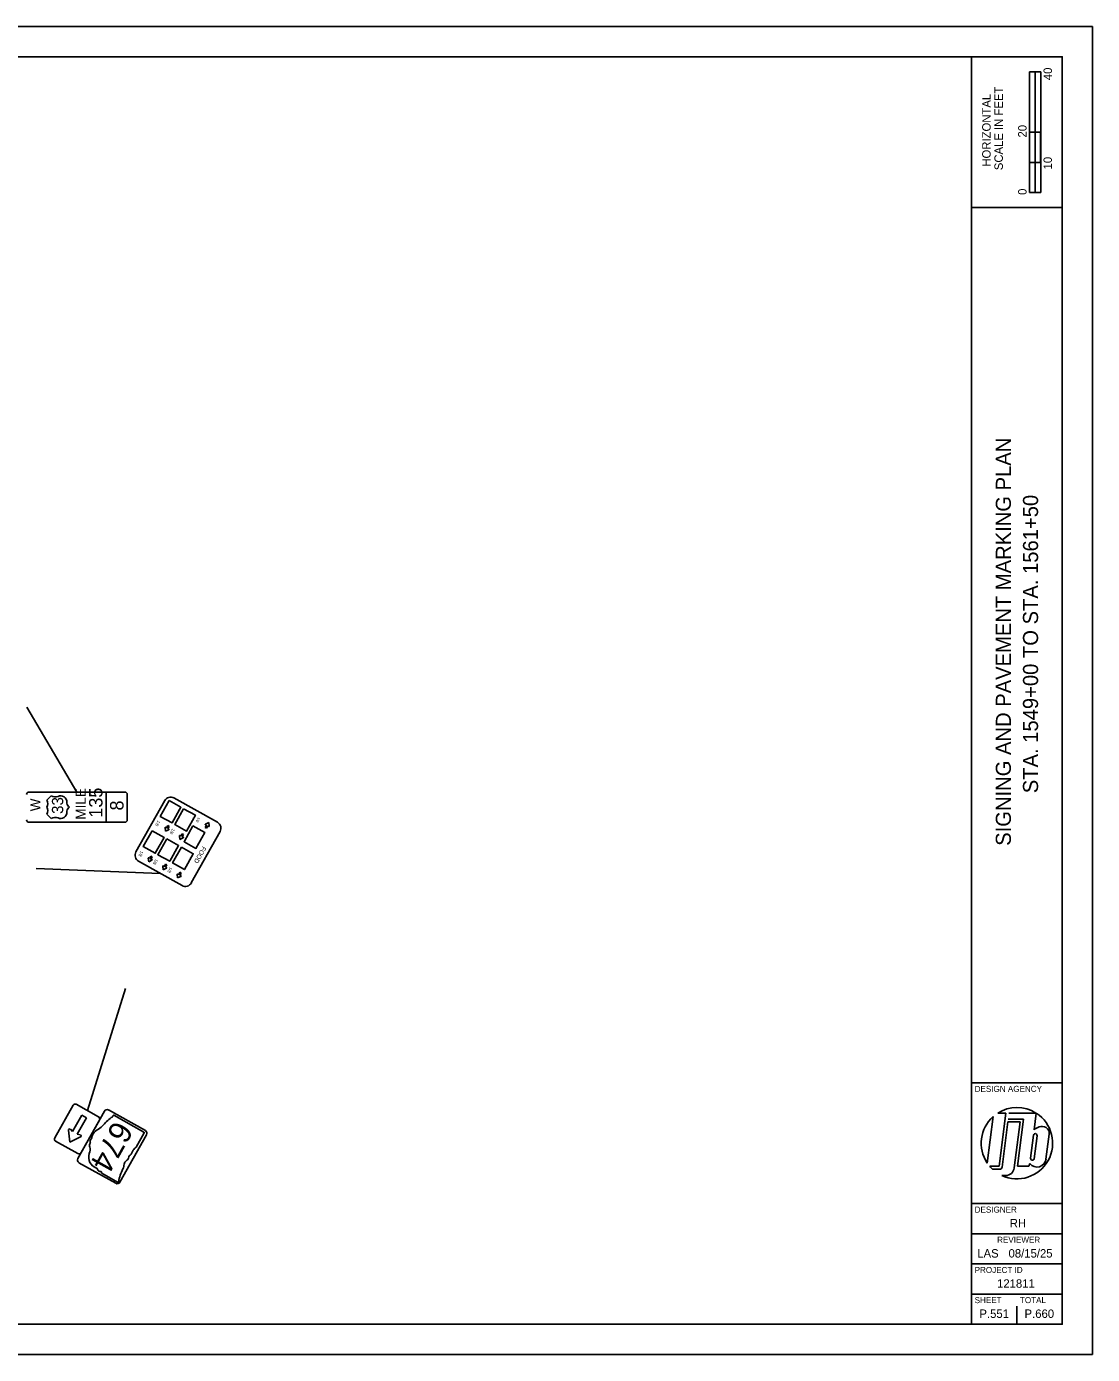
# Model space of a CAD drawing. Extents: x -0.2 to 34, y 0 to 22.
# Drawn here: x 16.35 to 34, y 0 to 22 of the extents above; entities that cross this region are included whole.
import ezdxf

# ---------------------------------------------------------------- set-up
doc = ezdxf.new("R2010")
doc.units = 0
for name, color, linetype in [('SC_Scratch1', 7, 'Continuous'), ('SH_Border', 7, 'Continuous'), ('SH_Cut_Line', 7, 'Continuous'), ('SH_Data', 7, 'Continuous')]:
    doc.layers.add(name, color=color, linetype=linetype)

msp = doc.modelspace()

# ---------------------------------------------------------------- linework, layer by layer
at = {"layer": 'SC_Scratch1'}
for p, q in [((16.357, 10.726), (17.186, 9.317)), ((16.759, 9.255), (16.686, 9.181)), ((17.672, 9.317), (17.672, 8.817)), ((16.873, 9.067), (16.873, 9.067)), ((17.021, 9.132), (17.021, 9.148)), ((18.863, 9.036), (18.863, 9.036)), ((16.686, 8.953), (16.759, 8.88)), ((17.021, 8.986), (17.021, 9.003)), ((19.103, 8.902), (19.103, 8.902)), ((19.368, 8.813), (19.313, 8.786)), ((19.374, 8.752), (19.368, 8.813)), ((18.652, 8.668), (18.646, 8.729)), ((18.707, 8.694), (18.652, 8.668)), ((18.655, 8.733), (18.666, 8.72)), ((18.689, 8.761), (18.712, 8.748)), ((18.712, 8.748), (18.69, 8.708)), ((18.69, 8.708), (18.69, 8.707)), ((18.69, 8.707), (18.706, 8.704)), ((18.892, 8.533), (18.886, 8.594)), ((18.895, 8.599), (18.906, 8.586)), ((18.929, 8.627), (18.952, 8.614)), ((18.952, 8.614), (18.93, 8.573)), ((19.308, 8.732), (19.331, 8.719)), ((19.314, 8.776), (19.33, 8.773)), ((19.331, 8.719), (19.354, 8.76)), ((19.343, 8.768), (19.343, 8.768)), ((19.354, 8.76), (19.354, 8.76)), ((19.354, 8.76), (19.365, 8.747)), ((18.947, 8.56), (18.892, 8.533)), ((18.93, 8.573), (18.93, 8.573)), ((18.93, 8.573), (18.946, 8.57)), ((18.374, 8.163), (18.367, 8.224)), ((18.429, 8.189), (18.374, 8.163)), ((18.376, 8.228), (18.388, 8.215)), ((18.399, 8.207), (18.399, 8.207)), ((18.411, 8.256), (18.434, 8.243)), ((18.434, 8.243), (18.411, 8.203)), ((18.411, 8.203), (18.411, 8.202)), ((18.411, 8.202), (18.428, 8.199)), ((19.042, 8.23), (19.042, 8.23)), ((16.51, 8.052), (18.567, 7.97)), ((18.614, 8.028), (18.607, 8.089)), ((18.669, 8.055), (18.614, 8.028)), ((18.616, 8.093), (18.628, 8.081)), ((18.639, 8.073), (18.639, 8.073)), ((18.651, 8.122), (18.674, 8.109)), ((18.674, 8.109), (18.651, 8.068)), ((18.651, 8.068), (18.651, 8.068)), ((18.651, 8.068), (18.668, 8.065)), ((18.854, 7.894), (18.847, 7.955)), ((18.909, 7.921), (18.854, 7.894)), ((18.856, 7.959), (18.868, 7.947)), ((18.891, 7.988), (18.914, 7.975)), ((18.914, 7.975), (18.891, 7.934)), ((18.891, 7.934), (18.891, 7.934)), ((18.891, 7.934), (18.908, 7.93)), ((17.989, 6.063), (17.359, 4.041)), ((16.819, 3.587), (17.122, 4.128)), ((17.266, 3.964), (17.113, 3.692)), ((17.176, 4.144), (17.543, 3.939)), ((17.342, 3.922), (17.266, 3.964)), ((18.296, 3.685), (17.799, 3.963)), ((17.19, 3.649), (17.342, 3.922)), ((17.558, 3.884), (17.255, 3.343)), ((17.201, 3.328), (16.834, 3.533)), ((17.048, 3.715), (17.066, 3.518)), ((17.066, 3.518), (17.246, 3.606)), ((17.113, 3.692), (17.077, 3.731)), ((17.242, 3.638), (17.19, 3.649)), ((18.166, 3.433), (18.3, 3.672)), ((17.599, 3.001), (17.859, 2.855)), ((17.599, 3.001), (17.599, 3.001))]:
    msp.add_line(p, q, dxfattribs=at)
for points in [[(16.394, 9.317), (17.977, 9.317)], [(18.019, 9.276), (18.019, 8.859)], [(18.164, 8.325), (18.64, 9.176)], [(18.793, 9.219), (19.513, 8.816)], [(17.977, 8.817), (16.394, 8.817)], [(18.666, 8.721), (18.689, 8.761)], [(18.906, 8.586), (18.929, 8.627)], [(19.556, 8.663), (19.08, 7.812)], [(19.33, 8.773), (19.308, 8.732)], [(18.927, 7.769), (18.207, 8.172)], [(18.388, 8.216), (18.411, 8.256)], [(18.628, 8.081), (18.651, 8.122)], [(18.868, 7.947), (18.891, 7.988)], [(17.64, 4.031), (17.201, 3.245)], [(18.319, 3.708), (17.708, 4.05)], [(17.899, 2.855), (18.338, 3.64)], [(17.22, 3.177), (17.831, 2.835)]]:
    msp.add_lwpolyline(points, dxfattribs=at)
for points in [[(18.712, 9.177), (18.566, 8.915), (18.762, 8.805), (18.909, 9.067)], [(18.952, 9.042), (18.806, 8.781), (19.002, 8.671), (19.148, 8.932)], [(18.432, 8.676), (18.285, 8.414), (18.482, 8.304), (18.628, 8.566)], [(19.107, 8.756), (18.961, 8.495), (19.157, 8.385), (19.304, 8.647)], [(18.672, 8.542), (18.525, 8.28), (18.722, 8.17), (18.868, 8.432)], [(18.916, 8.405), (18.769, 8.143), (18.966, 8.033), (19.112, 8.295)]]:
    msp.add_lwpolyline(points, close=True, dxfattribs=at)
for centre, radius, start, end in [((16.394, 9.276), 0.0417, 90, 180), ((16.825, 9.358), 0.122, 237.4036, 293.242), ((16.915, 9.148), 0.106, 0, 113.242), ((17.977, 9.276), 0.0417, 0, 90), ((16.617, 9.124), 0.0897, 320.4788, 39.5212), ((16.617, 9.01), 0.0897, 320.4754, 39.5246), ((17.11, 9.142), 0.0897, 186.6467, 236.5951), ((17.11, 8.992), 0.0897, 123.4049, 173.3533), ((18.738, 9.121), 0.113, 60.7598, 150.7598), ((16.394, 8.859), 0.0417, 180, 270), ((16.825, 8.777), 0.122, 66.758, 122.5964), ((16.915, 8.986), 0.106, 246.758, 0), ((17.977, 8.859), 0.0417, 270, 0), ((19.458, 8.718), 0.113, 330.7598, 60.7598), ((18.651, 8.729), 0.00519, 43.122, 185.8391), ((18.705, 8.699), 0.00519, 295.6806, 78.3976), ((18.891, 8.595), 0.00519, 43.122, 185.8391), ((19.315, 8.781), 0.00519, 115.6806, 258.3976), ((19.369, 8.751), 0.00519, 223.122, 5.8391), ((18.945, 8.565), 0.00519, 295.6806, 78.3976), ((18.262, 8.27), 0.113, 150.7598, 240.7598), ((18.373, 8.224), 0.00519, 43.122, 185.8391), ((18.427, 8.194), 0.00519, 295.6806, 78.3976), ((18.613, 8.09), 0.00519, 43.122, 185.8391), ((18.667, 8.06), 0.00519, 295.6806, 78.3976), ((18.853, 7.956), 0.00519, 43.122, 185.8391), ((18.907, 7.925), 0.00519, 295.6806, 78.3976), ((18.982, 7.867), 0.113, 240.7598, 330.7598), ((17.157, 4.109), 0.04, 60.7598, 150.7598), ((17.684, 4.006), 0.05, 60.7598, 150.7598), ((17.523, 3.904), 0.04, 330.7598, 60.7598), ((16.854, 3.568), 0.04, 150.7598, 240.7598), ((17.064, 3.719), 0.0167, 43.5552, 195.7694), ((17.239, 3.621), 0.0167, 296.171, 77.9644), ((18.295, 3.664), 0.05, 330.7598, 60.7598), ((17.22, 3.363), 0.04, 240.7598, 330.7598), ((17.244, 3.221), 0.05, 150.7598, 240.7598), ((17.855, 2.879), 0.05, 240.7598, 330.7598)]:
    msp.add_arc(centre, radius, start, end, dxfattribs=at)
for centre, major_axis, start_param, end_param in [((17.843, 3.924), (-0.0408, -0.073), 4.665946, 4.897461), ((17.793, 3.954), (-0.00535, -0.00956), 3.00124, 4.508301), ((17.48, 3.917), (-0.11, -0.196), 0.823519, 1.323587), ((18.017, 3.371), (-0.351, -0.626), 4.195997, 4.488961), ((17.756, 3.953), (-0.0147, -0.0263), 0.519207, 1.627899), ((17.471, 3.537), (-0.0371, -0.0663), 4.691044, 5.507374), ((17.342, 3.622), (-0.057, -0.102), 1.495662, 1.94098), ((17.554, 3.597), (-0.07, -0.124), 4.026481, 4.996735), ((18.292, 3.675), (-0.00531, -0.00948), 1.712693, 3.28349), ((17.593, 3.323), (-0.121, -0.217), 5.101752, 6.440018), ((17.287, 3.374), (-0.067, -0.119), 1.647645, 2.488434), ((17.462, 3.474), (-0.0392, -0.0701), 4.937069, 5.64225), ((17.39, 3.504), (-0.0104, -0.0187), 1.147584, 2.315152), ((18.07, 3.273), (-0.0148, -0.0265), 3.836095, 5.185415), ((17.838, 3.501), (-0.185, -0.33), 1.404758, 1.657858), ((18.192, 3.343), (-0.0515, -0.0919), 4.042523, 4.731795), ((17.472, 3.029), (-0.0345, -0.0616), 2.387724, 3.262537), ((17.796, 3.128), (-0.098, -0.175), 1.699011, 2.107814), ((18.03, 3.151), (-0.0371, -0.0663), 4.081561, 5.145723), ((17.991, 3.266), (-0.0309, -0.0551), 0.950623, 2.079405), ((17.599, 3.122), (-0.0474, -0.0846), 5.934695, 6.695948), ((17.581, 3.014), (-0.0079, -0.0141), 1.883978, 3.671073), ((17.604, 3.011), (-0.00546, -0.00975), 5.05454, 6.418171), ((17.865, 2.864), (-0.0051, -0.00911), 6.141152, 7.989035), ((18.687, 2.775), (-0.486, -0.868), 4.814394, 5.042369)]:
    msp.add_ellipse(centre, major_axis=major_axis, ratio=0.8, start_param=start_param, end_param=end_param, dxfattribs=at)
at = {"layer": 'SH_Border'}
for p, q in [((32, 0.5), (32, 21.5)), ((32, 19), (33.5, 19)), ((32, 4.5), (33.5, 4.5)), ((32, 2.5), (33.5, 2.5)), ((32, 2), (33.5, 2)), ((32, 1.5), (33.5, 1.5)), ((32, 1), (33.5, 1))]:
    msp.add_line(p, q, dxfattribs=at)
msp.add_lwpolyline([(1.5, 21.5), (33.5, 21.5), (33.5, 0.5), (1.5, 0.5)], close=True, dxfattribs=at)
at = {"layer": 'SH_Cut_Line'}
msp.add_lwpolyline([(0, 0), (34, 0), (34, 22), (0, 22)], close=True, dxfattribs=at)
at = {"layer": 'SH_Data'}
for p, q in [((32.957, 19.25), (32.957, 21.25)), ((33.144, 21.25), (32.957, 21.25)), ((32.957, 20.25), (32.957, 21.25)), ((32.957, 21.25), (33.05, 21.25)), ((33.05, 21.25), (33.051, 21.25)), ((33.051, 21.25), (33.051, 20.25)), ((33.144, 21.25), (33.144, 19.25)), ((33.051, 20.25), (32.957, 20.25)), ((33.143, 20.25), (33.05, 20.25)), ((33.05, 20.25), (33.05, 19.75)), ((33.143, 19.75), (33.143, 20.25)), ((33.05, 19.75), (32.957, 19.75)), ((32.957, 19.75), (32.957, 19.25)), ((33.05, 19.25), (33.05, 19.75)), ((33.05, 19.75), (33.143, 19.75)), ((33.144, 19.25), (32.957, 19.25)), ((32.957, 19.25), (33.05, 19.25)), ((32.432, 3.998), (32.567, 3.998)), ((32.567, 3.998), (32.456, 3.118)), ((32.617, 4), (33.065, 4)), ((33.07, 3.996), (33.036, 3.72)), ((32.356, 3.94), (32.259, 3.171)), ((32.504, 3.104), (32.599, 3.855)), ((32.599, 3.855), (32.801, 3.855)), ((32.857, 3.896), (32.604, 3.896)), ((32.801, 3.855), (32.704, 3.089)), ((32.758, 3.118), (32.857, 3.896)), ((33.024, 3.631), (32.976, 3.25)), ((33.036, 3.243), (33.084, 3.624)), ((33.283, 3.648), (33.231, 3.237)), ((32.75, 3.5), (32.75, 3.5)), ((32.456, 3.118), (32.299, 3.118)), ((32.947, 3.118), (32.758, 3.118)), ((32.964, 3.161), (32.947, 3.118)), ((32.347, 3.068), (32.463, 3.068)), ((32.565, 2.966), (32.498, 2.966)), ((32.375, 0.675), (32.375, 0.675)), ((32.75, 0.5), (32.75, 0.8))]:
    msp.add_line(p, q, dxfattribs=at)
for centre, radius, start, end in [((32.75, 3.5), 0.591, 57.726, 122.5688), ((32.75, 3.5), 0.591, 244.7646, 57.1575), ((32.75, 3.5), 0.591, 131.8253, 213.7822), ((33.17, 3.586), 0.19, 105.9444, 135.0487), ((33.164, 3.6), 0.175, 66.6782, 105.4185), ((33.177, 3.669), 0.108, 349.2072, 58.7163), ((33.054, 3.628), 0.0301, 352.3298, 173.2777), ((32.75, 3.5), 0.591, 220.2786, 227.0158), ((32.463, 3.109), 0.0417, 270, 352.8038), ((32.565, 3.106), 0.141, 270, 352.8038), ((33.082, 3.255), 0.151, 218.6264, 353.0883), ((33.006, 3.246), 0.0301, 172.3335, 353.274)]:
    msp.add_arc(centre, radius, start, end, dxfattribs=at)

# ---------------------------------------------------------------- texts
at = {"layer": 'SC_Scratch1'}
for s, height, rotation, p in [('MILE', 0.1667, 90, (17.332, 8.861)), ('135', 0.2222, 90, (17.609, 8.894)), ('W', 0.167, 90, (16.582, 8.999)), ('33', 0.1875, 90, (16.959, 8.955)), ('8', 0.222, 90, (17.957, 9.012)), ('1/8', 0.05, 240.7598, (18.526, 8.852)), ('1/8', 0.045, 240.7598, (19.194, 8.906)), ('1/8', 0.05, 240.7598, (18.766, 8.718)), ('FOOD', 0.075, 240.7598, (19.266, 8.425)), ('1/8', 0.05, 240.7598, (18.248, 8.347)), ('1/8', 0.05, 240.7598, (18.488, 8.213)), ('1/8 ', 0.05, 240.7598, (18.728, 8.079)), ('674', 0.375, 240.7598, (17.807, 3.895))]:
    msp.add_text(s, height=height, rotation=rotation, dxfattribs=at).set_placement(p)
at = {"layer": 'SH_Data'}
for s, height, p in [('40', 0.14, (33.33, 21.112)), ('SCALE IN FEET', 0.14, (32.517, 19.621)), ('HORIZONTAL', 0.14, (32.315, 19.679)), ('20', 0.14, (32.91, 20.162)), ('10', 0.14, (33.33, 19.633)), ('0', 0.14, (32.91, 19.211)), ('SIGNING AND PAVEMENT MARKING PLAN ', 0.25, (32.65, 8.427)), ('STA. 1549+00 TO STA. 1561+50', 0.25, (33.1, 9.298))]:
    msp.add_text(s, height=height, rotation=90, dxfattribs=at).set_placement(p)
for s, height, p in [('DESIGN AGENCY', 0.1, (32.05, 4.35)), ('DESIGNER', 0.1, (32.05, 2.35)), ('RH', 0.14, (32.631, 2.105)), ('REVIEWER', 0.1, (32.422, 1.85)), ('LAS', 0.14, (32.093, 1.605)), ('08/15/25', 0.14, (32.611, 1.605)), ('PROJECT ID', 0.1, (32.05, 1.35)), ('121811', 0.14, (32.421, 1.105)), ('SHEET', 0.1, (32.05, 0.85)), ('TOTAL', 0.1, (32.8, 0.85)), ('P.551', 0.14, (32.129, 0.605)), ('P.660', 0.14, (32.876, 0.605))]:
    msp.add_text(s, height=height, dxfattribs=at).set_placement(p)

doc.saveas('drawing.dxf')
